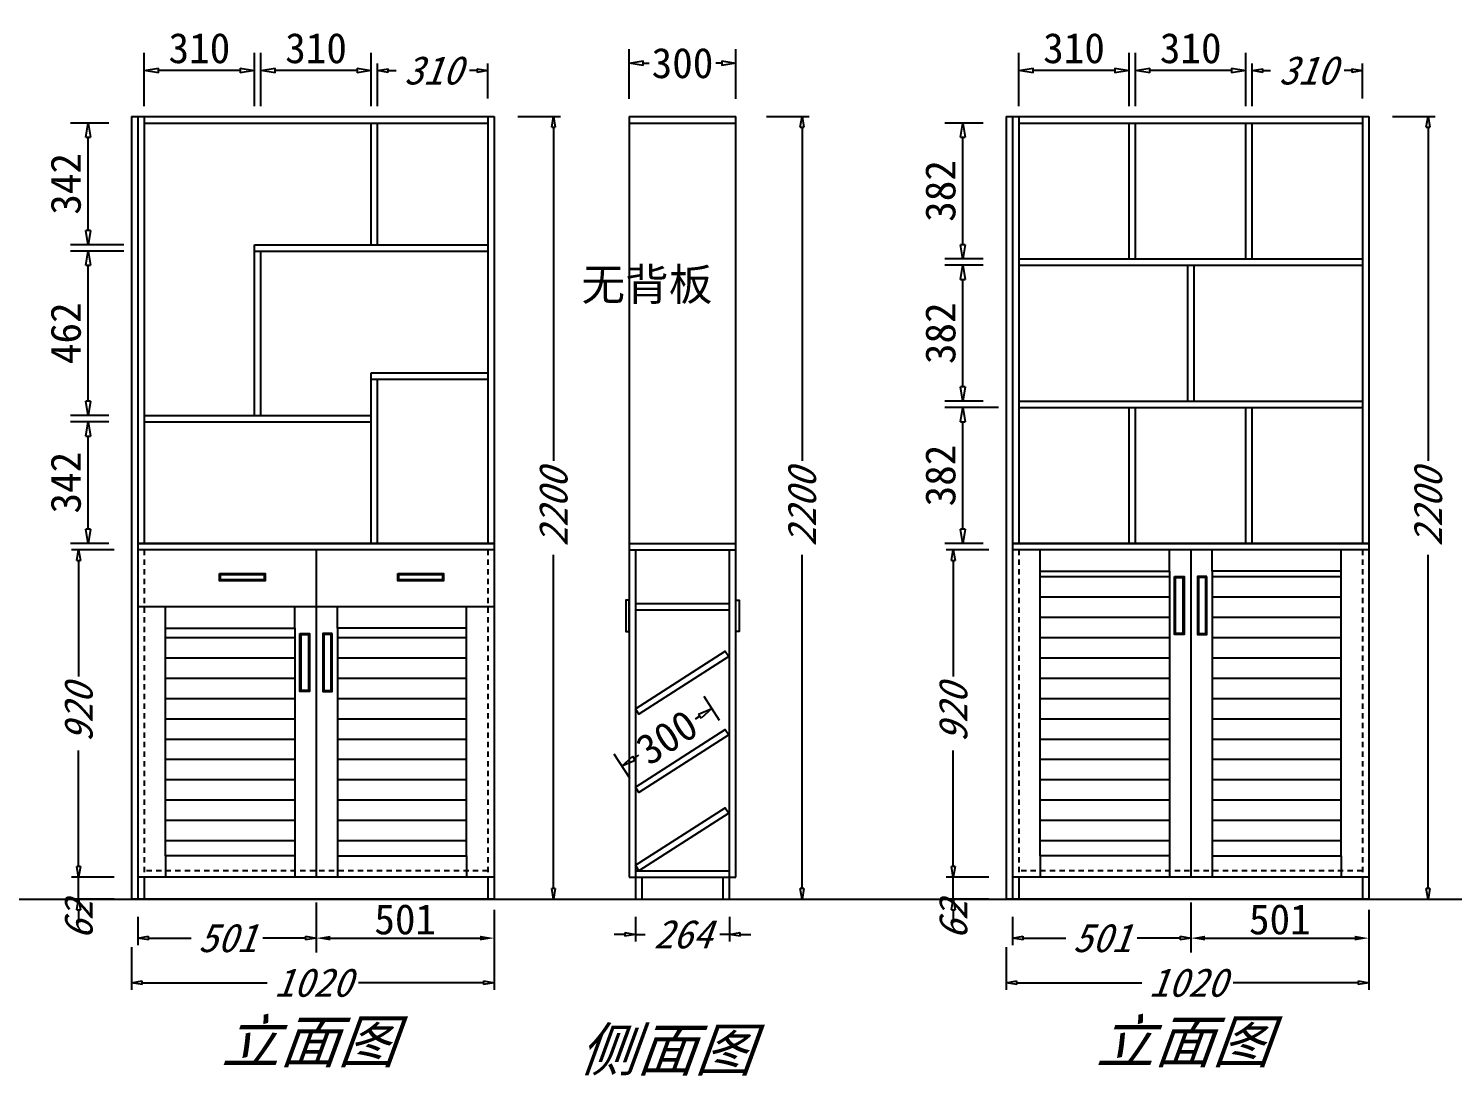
# Model space of a CAD drawing. Header units: millimetres. Extents: x 366509 to 398313, y -1245498 to -1202747.
# Drawn here: x 373440 to 377443, y -1237154 to -1234210 of the extents above; entities that cross this region are included whole.
import ezdxf

# ---------------------------------------------------------------- set-up
doc = ezdxf.new("R2010")
doc.units = ezdxf.units.MM
doc.header["$LTSCALE"] = 20
doc.linetypes.add('JIS_02_0.7', pattern=[1.35, 0.75, -0.6])
doc.layers.get('Defpoints').update_dxf_attribs({"color": 250})
doc.styles.get("Standard").update_dxf_attribs({"font": 'SimSun.ttf', "height": 85})
doc.styles.add('汉字', font='SimSun.ttf', dxfattribs={"oblique": 20, "height": 80})
doc.dimstyles.new('200', dxfattribs={"dimtxt": 90, "dimasz": 40, "dimexe": 50, "dimexo": 100, "dimgap": 20, "dimtad": 1, "dimdec": 0, "dimtxsty": 'Standard', "dimblk": 'CLOSEDBLANK', "dimcen": 100, "dimdle": 50, "dimclrd": 256, "dimclre": 256, "dimclrt": 256, "dimadec": 0, "dimazin": 0, "dimtfac": 1, "dimtdec": 0, "dimtmove": 2, "dimatfit": 3, "dimldrblk": 'CLOSEDBLANK', "dimfxl": 100, "dimfxlon": 1, "dimlwd": 25, "dimlwe": 25, "dimarcsym": 0})
doc.dimstyles.new('ISO-25', dxfattribs={"dimtxt": 2.5, "dimasz": 2.5, "dimexe": 1.25, "dimexo": 0.625, "dimtad": 1, "dimtxsty": 'Standard', "dimcen": 2.5, "dimadec": 0, "dimazin": 0, "dimtfac": 1, "dimtmove": 0, "dimatfit": 3, "dimfxl": 1, "dimarcsym": 0})
doc.dimstyles.get("Standard").update_dxf_attribs({"dimtxt": 0.18, "dimasz": 0.18, "dimexe": 0.18, "dimexo": 0.0625, "dimgap": 0.09, "dimtad": 0, "dimtih": 1, "dimtoh": 1, "dimdec": 4, "dimzin": 0, "dimdsep": 46, "dimtxsty": 'Standard', "dimcen": 0.09, "dimadec": 0, "dimazin": 0, "dimtfac": 1, "dimtdec": 4, "dimtofl": 0, "dimtmove": 0, "dimatfit": 3, "dimfxl": 1, "dimtolj": 1, "dimtzin": 0, "dimarcsym": 0})
doc.dimstyles.new('周文晶', dxfattribs={"dimtxt": 70, "dimasz": 40, "dimexe": 40, "dimexo": 30, "dimgap": 10, "dimtad": 0, "dimdec": 0, "dimtxsty": 'Standard', "dimblk": 'CLOSEDBLANK', "dimcen": 200, "dimclrd": 256, "dimclre": 256, "dimadec": 0, "dimazin": 0, "dimtfac": 1, "dimtdec": 0, "dimtmove": 0, "dimatfit": 3, "dimldrblk": 'CLOSEDBLANK', "dimfxl": 100, "dimfxlon": 1, "dimarcsym": 0})

# ---------------------------------------------------------------- blocks, each defined once
blk = doc.blocks.new('_ClosedBlank')
at = {"color": 0, "linetype": 'ByBlock', "lineweight": -2}
for p, q in [((-1, 0.17), (0, 0)), ((-1, 0.17), (-1, -0.17)), ((0, 0), (-1, -0.17))]:
    blk.add_line(p, q, dxfattribs=at)
blk = doc.blocks.new('*D1509')
at = {"lineweight": 25, "transparency": 16777216}
for p, q in [((375146.1, -1236708), (375146.1, -1236777.1)), ((375410.5, -1236708), (375410.5, -1236777.1)), ((375116.1, -1236757.1), (375086.1, -1236757.1)), ((375146.1, -1236757.1), (375173.7, -1236757.1)), ((375410.5, -1236757.1), (375382.9, -1236757.1)), ((375440.5, -1236757.1), (375470.5, -1236757.1))]:
    blk.add_line(p, q, dxfattribs=at)
at = {"layer": 'Defpoints', "color": 0, "transparency": 16777216}
for p in [(375146.1, -1236658), (375410.5, -1236658), (375410.5, -1236757.1)]:
    blk.add_point(p, dxfattribs=at)
at = {"lineweight": 25, "transparency": 16777216, "xscale": 30, "yscale": 30, "zscale": 30}
blk.add_blockref('_ClosedBlank', (375146.1, -1236757.1), dxfattribs=at)
at = {"lineweight": 25, "transparency": 16777216, "xscale": 30, "yscale": 30, "zscale": 30, "rotation": 180}
blk.add_blockref('_ClosedBlank', (375410.5, -1236757.1), dxfattribs=at)
at = {"lineweight": -3, "transparency": 16777216, "insert": (375278.3, -1236757.1), "char_height": 80, "attachment_point": 5, "style": '汉字'}
blk.add_mtext('264', dxfattribs=at)
blk = doc.blocks.new('*D1510')
at = {"lineweight": 25, "transparency": 16777216}
for p, q in [((375514.4, -1234458), (375634.4, -1234458)), ((375614.4, -1234488), (375614.4, -1235425.9)), ((375614.4, -1236628), (375614.4, -1235690.2)), ((375514.4, -1236658), (375634.4, -1236658))]:
    blk.add_line(p, q, dxfattribs=at)
at = {"layer": 'Defpoints', "color": 0, "transparency": 16777216}
for p in [(375428.5, -1234458), (375428.5, -1236658), (375614.4, -1236658)]:
    blk.add_point(p, dxfattribs=at)
at = {"lineweight": 25, "transparency": 16777216, "xscale": 30, "yscale": 30, "zscale": 30}
for p, rotation in [((375614.4, -1234458), 90), ((375614.4, -1236658), 270)]:
    blk.add_blockref('_ClosedBlank', p, dxfattribs=dict(at, rotation=rotation))
at = {"lineweight": -3, "transparency": 16777216, "insert": (375614.4, -1235558), "char_height": 80, "attachment_point": 5, "rotation": 90, "style": '汉字'}
blk.add_mtext('2200', dxfattribs=at)
blk = doc.blocks.new('*D1480')
at = {"lineweight": -2, "transparency": 16777216}
for p, q in [((375382.5, -1236155.8), (375339.2, -1236088.2)), ((375327.1, -1236143.5), (375313.7, -1236152.1)), ((375129.9, -1236317.6), (375086.6, -1236250.1)), ((375141.9, -1236262.2), (375155.3, -1236253.6))]:
    blk.add_line(p, q, dxfattribs=at)
at = {"layer": 'Defpoints', "color": 0, "transparency": 16777216}
for p in [(375360.8, -1236121.9), (375398.7, -1236181), (375146.1, -1236342.9)]:
    blk.add_point(p, dxfattribs=at)
at = {"lineweight": -2, "transparency": 16777216, "xscale": 40, "yscale": 40, "zscale": 40}
for p, rotation in [((375360.8, -1236121.9), 32.65196531533646), ((375108.2, -1236283.7), 212.6519653153365)]:
    blk.add_blockref('_ClosedBlank', p, dxfattribs=dict(at, rotation=rotation))
at = {"color": 0, "transparency": 16777216, "insert": (375234.5, -1236202.8), "char_height": 85, "attachment_point": 5, "rotation": 32.652}
blk.add_mtext('300', dxfattribs=at)
blk = doc.blocks.new('*D1481')
at = {"lineweight": -2, "transparency": 16777216}
for p, q in [((375128.1, -1234407.9), (375128.1, -1234267.9)), ((375428.5, -1234407.9), (375428.5, -1234267.9)), ((375168.1, -1234307.9), (375184.2, -1234307.9)), ((375388.5, -1234307.9), (375372.3, -1234307.9))]:
    blk.add_line(p, q, dxfattribs=at)
at = {"layer": 'Defpoints', "color": 0, "transparency": 16777216}
for p in [(375428.5, -1234307.9), (375128.1, -1234458.3), (375428.5, -1234458.3)]:
    blk.add_point(p, dxfattribs=at)
at = {"lineweight": -2, "transparency": 16777216, "xscale": 40, "yscale": 40, "zscale": 40, "rotation": 180}
blk.add_blockref('_ClosedBlank', (375128.1, -1234307.9), dxfattribs=at)
at = {"lineweight": -2, "transparency": 16777216, "xscale": 40, "yscale": 40, "zscale": 40}
blk.add_blockref('_ClosedBlank', (375428.5, -1234307.9), dxfattribs=at)
at = {"color": 0, "transparency": 16777216, "insert": (375278.3, -1234307.9), "char_height": 85, "attachment_point": 5}
blk.add_mtext('300', dxfattribs=at)
blk = doc.blocks.new('*D1433')
at = {"lineweight": 25, "transparency": 16777216}
for p, q in [((373580.9, -1236566), (373580.9, -1236536)), ((373680.9, -1236596), (373560.9, -1236596)), ((373580.9, -1236658), (373580.9, -1236596)), ((373680.9, -1236658), (373560.9, -1236658)), ((373580.9, -1236688), (373580.9, -1236718))]:
    blk.add_line(p, q, dxfattribs=at)
at = {"layer": 'Defpoints', "color": 0, "transparency": 16777216}
for p in [(373580.9, -1236596), (373765.3, -1236596), (373747.3, -1236658)]:
    blk.add_point(p, dxfattribs=at)
at = {"lineweight": 25, "transparency": 16777216, "xscale": 30, "yscale": 30, "zscale": 30}
for p, rotation in [((373580.9, -1236596), 270), ((373580.9, -1236658), 90)]:
    blk.add_blockref('_ClosedBlank', p, dxfattribs=dict(at, rotation=rotation))
at = {"lineweight": -3, "transparency": 16777216, "insert": (373580.9, -1236718), "char_height": 80, "attachment_point": 5, "rotation": 90, "style": '汉字'}
blk.add_mtext('62', dxfattribs=at)
blk = doc.blocks.new('*D1434')
at = {"lineweight": 25, "transparency": 16777216}
for p, q in [((373680.9, -1235676), (373560.9, -1235676)), ((373580.9, -1235706), (373580.9, -1236031.9)), ((373580.9, -1236566), (373580.9, -1236240.2)), ((373680.9, -1236596), (373560.9, -1236596))]:
    blk.add_line(p, q, dxfattribs=at)
at = {"layer": 'Defpoints', "color": 0, "transparency": 16777216}
for p in [(373580.9, -1235676), (373765.3, -1235676), (373765.3, -1236596)]:
    blk.add_point(p, dxfattribs=at)
at = {"lineweight": 25, "transparency": 16777216, "xscale": 30, "yscale": 30, "zscale": 30}
for p, rotation in [((373580.9, -1235676), 90), ((373580.9, -1236596), 270)]:
    blk.add_blockref('_ClosedBlank', p, dxfattribs=dict(at, rotation=rotation))
at = {"lineweight": -3, "transparency": 16777216, "insert": (373580.9, -1236136), "char_height": 80, "attachment_point": 5, "rotation": 90, "style": '汉字'}
blk.add_mtext('920', dxfattribs=at)
blk = doc.blocks.new('*D1435')
at = {"lineweight": 25, "transparency": 16777216}
for p, q in [((374421.3, -1234428.4), (374421.3, -1234308.4)), ((374731.3, -1234407.1), (374731.3, -1234308.4)), ((374451.3, -1234328.4), (374473, -1234328.4)), ((374701.3, -1234328.4), (374679.6, -1234328.4))]:
    blk.add_line(p, q, dxfattribs=at)
at = {"layer": 'Defpoints', "color": 0, "transparency": 16777216}
for p in [(374731.3, -1234328.4), (374731.3, -1234457.1), (374421.3, -1234858)]:
    blk.add_point(p, dxfattribs=at)
at = {"lineweight": 25, "transparency": 16777216, "xscale": 30, "yscale": 30, "zscale": 30, "rotation": 180}
blk.add_blockref('_ClosedBlank', (374421.3, -1234328.4), dxfattribs=at)
at = {"lineweight": 25, "transparency": 16777216, "xscale": 30, "yscale": 30, "zscale": 30}
blk.add_blockref('_ClosedBlank', (374731.3, -1234328.4), dxfattribs=at)
at = {"lineweight": -3, "transparency": 16777216, "insert": (374576.3, -1234328.4), "char_height": 80, "attachment_point": 5, "style": '汉字'}
blk.add_mtext('310', dxfattribs=at)
blk = doc.blocks.new('*D1436')
at = {"lineweight": 25, "transparency": 16777216}
for p, q in [((373729.3, -1236793.1), (373729.3, -1236913.1)), ((374749.3, -1236793.1), (374749.3, -1236913.1)), ((373759.3, -1236893.1), (374110.7, -1236893.1)), ((374719.3, -1236893.1), (374367.9, -1236893.1))]:
    blk.add_line(p, q, dxfattribs=at)
at = {"layer": 'Defpoints', "color": 0, "transparency": 16777216}
for p in [(373729.3, -1236658), (374749.3, -1236658), (374749.3, -1236893.1)]:
    blk.add_point(p, dxfattribs=at)
at = {"lineweight": 25, "transparency": 16777216, "xscale": 30, "yscale": 30, "zscale": 30, "rotation": 180}
blk.add_blockref('_ClosedBlank', (373729.3, -1236893.1), dxfattribs=at)
at = {"lineweight": 25, "transparency": 16777216, "xscale": 30, "yscale": 30, "zscale": 30}
blk.add_blockref('_ClosedBlank', (374749.3, -1236893.1), dxfattribs=at)
at = {"lineweight": -3, "transparency": 16777216, "insert": (374239.3, -1236893.1), "char_height": 80, "attachment_point": 5, "style": '汉字'}
blk.add_mtext('1020', dxfattribs=at)
blk = doc.blocks.new('*D1437')
at = {"lineweight": 25, "transparency": 16777216}
for p, q in [((374815.7, -1234458), (374935.7, -1234458)), ((374915.7, -1234488), (374915.7, -1235425.9)), ((374915.7, -1236628), (374915.7, -1235690.2)), ((374815.7, -1236658), (374935.7, -1236658))]:
    blk.add_line(p, q, dxfattribs=at)
at = {"layer": 'Defpoints', "color": 0, "transparency": 16777216}
for p in [(374749.3, -1234458), (374731.3, -1236658), (374915.7, -1236658)]:
    blk.add_point(p, dxfattribs=at)
at = {"lineweight": 25, "transparency": 16777216, "xscale": 30, "yscale": 30, "zscale": 30}
for p, rotation in [((374915.7, -1234458), 90), ((374915.7, -1236658), 270)]:
    blk.add_blockref('_ClosedBlank', p, dxfattribs=dict(at, rotation=rotation))
at = {"lineweight": -3, "transparency": 16777216, "insert": (374915.7, -1235558), "char_height": 80, "attachment_point": 5, "rotation": 90, "style": '汉字'}
blk.add_mtext('2200', dxfattribs=at)
blk = doc.blocks.new('*D1438')
at = {"lineweight": 25, "transparency": 16777216}
for p, q in [((374248.3, -1236667.6), (374248.3, -1236787.6)), ((373747.3, -1236708), (373747.3, -1236787.6)), ((373777.3, -1236767.6), (373897.4, -1236767.6)), ((374218.3, -1236767.6), (374098.2, -1236767.6))]:
    blk.add_line(p, q, dxfattribs=at)
at = {"layer": 'Defpoints', "color": 0, "transparency": 16777216}
for p in [(374248.3, -1236596), (373747.3, -1236658), (373747.3, -1236767.6)]:
    blk.add_point(p, dxfattribs=at)
at = {"lineweight": 25, "transparency": 16777216, "xscale": 30, "yscale": 30, "zscale": 30, "rotation": 180}
blk.add_blockref('_ClosedBlank', (373747.3, -1236767.6), dxfattribs=at)
at = {"lineweight": 25, "transparency": 16777216, "xscale": 30, "yscale": 30, "zscale": 30}
blk.add_blockref('_ClosedBlank', (374248.3, -1236767.6), dxfattribs=at)
at = {"lineweight": -3, "transparency": 16777216, "insert": (373997.8, -1236767.6), "char_height": 80, "attachment_point": 5, "style": '汉字'}
blk.add_mtext('501', dxfattribs=at)
blk = doc.blocks.new('*D1439')
at = {"lineweight": 25, "transparency": 16777216}
for p, q in [((374093.3, -1234428.4), (374093.3, -1234278.4)), ((374403.3, -1234428.4), (374403.3, -1234278.4)), ((374363.3, -1234328.4), (374133.3, -1234328.4))]:
    blk.add_line(p, q, dxfattribs=at)
at = {"layer": 'Defpoints', "color": 0, "transparency": 16777216}
for p in [(374093.3, -1234328.4), (374093.3, -1234876), (374403.3, -1234858)]:
    blk.add_point(p, dxfattribs=at)
at = {"lineweight": 25, "transparency": 16777216, "xscale": 40, "yscale": 40, "zscale": 40, "rotation": 180}
blk.add_blockref('_ClosedBlank', (374093.3, -1234328.4), dxfattribs=at)
at = {"lineweight": 25, "transparency": 16777216, "xscale": 40, "yscale": 40, "zscale": 40}
blk.add_blockref('_ClosedBlank', (374403.3, -1234328.4), dxfattribs=at)
at = {"lineweight": -3, "transparency": 16777216, "insert": (374248.3, -1234265.9), "char_height": 85, "attachment_point": 5}
blk.add_mtext('310', dxfattribs=at)
blk = doc.blocks.new('*D1440')
at = {"lineweight": 25, "transparency": 16777216}
for p, q in [((373765.3, -1234428.4), (373765.3, -1234278.4)), ((374075.3, -1234428.4), (374075.3, -1234278.4)), ((374035.3, -1234328.4), (373805.3, -1234328.4))]:
    blk.add_line(p, q, dxfattribs=at)
at = {"layer": 'Defpoints', "color": 0, "transparency": 16777216}
for p in [(373765.3, -1234328.4), (374075.3, -1234858), (373765.3, -1235538)]:
    blk.add_point(p, dxfattribs=at)
at = {"lineweight": 25, "transparency": 16777216, "xscale": 40, "yscale": 40, "zscale": 40, "rotation": 180}
blk.add_blockref('_ClosedBlank', (373765.3, -1234328.4), dxfattribs=at)
at = {"lineweight": 25, "transparency": 16777216, "xscale": 40, "yscale": 40, "zscale": 40}
blk.add_blockref('_ClosedBlank', (374075.3, -1234328.4), dxfattribs=at)
at = {"lineweight": -3, "transparency": 16777216, "insert": (373920.3, -1234265.9), "char_height": 85, "attachment_point": 5}
blk.add_mtext('310', dxfattribs=at)
blk = doc.blocks.new('*D1441')
at = {"lineweight": 25, "transparency": 16777216}
for p, q in [((373665.3, -1235316), (373557.5, -1235316)), ((373607.5, -1235618), (373607.5, -1235356)), ((373665.3, -1235658), (373557.5, -1235658))]:
    blk.add_line(p, q, dxfattribs=at)
at = {"layer": 'Defpoints', "color": 0, "transparency": 16777216}
for p in [(373607.5, -1235316), (373765.3, -1235316), (373765.3, -1235658)]:
    blk.add_point(p, dxfattribs=at)
at = {"lineweight": 25, "transparency": 16777216, "xscale": 40, "yscale": 40, "zscale": 40}
for p, rotation in [((373607.5, -1235316), 90), ((373607.5, -1235658), 270)]:
    blk.add_blockref('_ClosedBlank', p, dxfattribs=dict(at, rotation=rotation))
at = {"lineweight": -3, "transparency": 16777216, "insert": (373545, -1235487), "char_height": 85, "attachment_point": 5, "rotation": 90}
blk.add_mtext('342', dxfattribs=at)
blk = doc.blocks.new('*D1496')
at = {"lineweight": 25, "transparency": 16777216}
for p, q in [((373707.5, -1234836), (373557.5, -1234836)), ((373607.5, -1235258), (373607.5, -1234876)), ((373665.3, -1235298), (373557.5, -1235298))]:
    blk.add_line(p, q, dxfattribs=at)
at = {"layer": 'Defpoints', "color": 0, "transparency": 16777216}
for p in [(373607.5, -1234836), (374075.3, -1234836), (373765.3, -1235298)]:
    blk.add_point(p, dxfattribs=at)
at = {"lineweight": 25, "transparency": 16777216, "xscale": 40, "yscale": 40, "zscale": 40}
for p, rotation in [((373607.5, -1234836), 90), ((373607.5, -1235298), 270)]:
    blk.add_blockref('_ClosedBlank', p, dxfattribs=dict(at, rotation=rotation))
at = {"lineweight": -3, "transparency": 16777216, "insert": (373545, -1235067), "char_height": 85, "attachment_point": 5, "rotation": 90}
blk.add_mtext('462', dxfattribs=at)
blk = doc.blocks.new('*D1497')
at = {"lineweight": 25, "transparency": 16777216}
for p, q in [((373665.3, -1234476), (373557.5, -1234476)), ((373607.5, -1234778), (373607.5, -1234516)), ((373707.5, -1234818), (373557.5, -1234818))]:
    blk.add_line(p, q, dxfattribs=at)
at = {"layer": 'Defpoints', "color": 0, "transparency": 16777216}
for p in [(373607.5, -1234476), (373765.3, -1234476), (374075.3, -1234818)]:
    blk.add_point(p, dxfattribs=at)
at = {"lineweight": 25, "transparency": 16777216, "xscale": 40, "yscale": 40, "zscale": 40}
for p, rotation in [((373607.5, -1234476), 90), ((373607.5, -1234818), 270)]:
    blk.add_blockref('_ClosedBlank', p, dxfattribs=dict(at, rotation=rotation))
at = {"lineweight": -3, "transparency": 16777216, "insert": (373545, -1234647), "char_height": 85, "attachment_point": 5, "rotation": 90}
blk.add_mtext('342', dxfattribs=at)
blk = doc.blocks.new('*D1442')
at = {"color": 0, "lineweight": -2, "transparency": 16777216}
for p, q in [((374248.3, -1236667.6), (374248.3, -1236807.6)), ((374749.3, -1236688), (374749.3, -1236807.6)), ((374288.3, -1236767.6), (374709.3, -1236767.6))]:
    blk.add_line(p, q, dxfattribs=at)
at = {"color": 0, "transparency": 16777216}
for points in [[(374288.3, -1236760.9), (374288.3, -1236774.2), (374248.3, -1236767.6)], [(374709.3, -1236760.9), (374709.3, -1236774.2), (374749.3, -1236767.6)]]:
    blk.add_solid(points, dxfattribs=at)
at = {"layer": 'Defpoints', "color": 0, "transparency": 16777216}
for p in [(374248.3, -1236596), (374749.3, -1236658), (374749.3, -1236767.6)]:
    blk.add_point(p, dxfattribs=at)
at = {"color": 0, "lineweight": -3, "transparency": 16777216, "insert": (374498.8, -1236715.1), "char_height": 85, "attachment_point": 5}
blk.add_mtext('501', dxfattribs=at)
blk = doc.blocks.new('*D1443')
at = {"lineweight": 25, "transparency": 16777216}
for p, q in [((376039.5, -1236566), (376039.5, -1236536)), ((376139.5, -1236596), (376019.5, -1236596)), ((376039.5, -1236658), (376039.5, -1236596)), ((376139.5, -1236658), (376019.5, -1236658)), ((376039.5, -1236688), (376039.5, -1236718))]:
    blk.add_line(p, q, dxfattribs=at)
at = {"layer": 'Defpoints', "color": 0, "transparency": 16777216}
for p in [(376039.5, -1236596), (376223.9, -1236596), (376205.9, -1236658)]:
    blk.add_point(p, dxfattribs=at)
at = {"lineweight": 25, "transparency": 16777216, "xscale": 30, "yscale": 30, "zscale": 30}
for p, rotation in [((376039.5, -1236596), 270), ((376039.5, -1236658), 90)]:
    blk.add_blockref('_ClosedBlank', p, dxfattribs=dict(at, rotation=rotation))
at = {"lineweight": -3, "transparency": 16777216, "insert": (376039.5, -1236718), "char_height": 80, "attachment_point": 5, "rotation": 90, "style": '汉字'}
blk.add_mtext('62', dxfattribs=at)
blk = doc.blocks.new('*D1444')
at = {"lineweight": 25, "transparency": 16777216}
for p, q in [((376139.5, -1235676), (376019.5, -1235676)), ((376039.5, -1235706), (376039.5, -1236031.9)), ((376039.5, -1236566), (376039.5, -1236240.2)), ((376139.5, -1236596), (376019.5, -1236596))]:
    blk.add_line(p, q, dxfattribs=at)
at = {"layer": 'Defpoints', "color": 0, "transparency": 16777216}
for p in [(376039.5, -1235676), (376223.9, -1235676), (376223.9, -1236596)]:
    blk.add_point(p, dxfattribs=at)
at = {"lineweight": 25, "transparency": 16777216, "xscale": 30, "yscale": 30, "zscale": 30}
for p, rotation in [((376039.5, -1235676), 90), ((376039.5, -1236596), 270)]:
    blk.add_blockref('_ClosedBlank', p, dxfattribs=dict(at, rotation=rotation))
at = {"lineweight": -3, "transparency": 16777216, "insert": (376039.5, -1236136), "char_height": 80, "attachment_point": 5, "rotation": 90, "style": '汉字'}
blk.add_mtext('920', dxfattribs=at)
blk = doc.blocks.new('*D1445')
at = {"lineweight": 25, "transparency": 16777216}
for p, q in [((376879.9, -1234428.4), (376879.9, -1234308.4)), ((377189.9, -1234407.1), (377189.9, -1234308.4)), ((376909.9, -1234328.4), (376931.6, -1234328.4)), ((377159.9, -1234328.4), (377138.1, -1234328.4))]:
    blk.add_line(p, q, dxfattribs=at)
at = {"layer": 'Defpoints', "color": 0, "transparency": 16777216}
for p in [(377189.9, -1234328.4), (377189.9, -1234457.1), (376879.9, -1234858)]:
    blk.add_point(p, dxfattribs=at)
at = {"lineweight": 25, "transparency": 16777216, "xscale": 30, "yscale": 30, "zscale": 30, "rotation": 180}
blk.add_blockref('_ClosedBlank', (376879.9, -1234328.4), dxfattribs=at)
at = {"lineweight": 25, "transparency": 16777216, "xscale": 30, "yscale": 30, "zscale": 30}
blk.add_blockref('_ClosedBlank', (377189.9, -1234328.4), dxfattribs=at)
at = {"lineweight": -3, "transparency": 16777216, "insert": (377034.9, -1234328.4), "char_height": 80, "attachment_point": 5, "style": '汉字'}
blk.add_mtext('310', dxfattribs=at)
blk = doc.blocks.new('*D1446')
at = {"lineweight": 25, "transparency": 16777216}
for p, q in [((376187.9, -1236793.1), (376187.9, -1236913.1)), ((377207.9, -1236793.1), (377207.9, -1236913.1)), ((376217.9, -1236893.1), (376569.3, -1236893.1)), ((377177.9, -1236893.1), (376826.5, -1236893.1))]:
    blk.add_line(p, q, dxfattribs=at)
at = {"layer": 'Defpoints', "color": 0, "transparency": 16777216}
for p in [(376187.9, -1236658), (377207.9, -1236658), (377207.9, -1236893.1)]:
    blk.add_point(p, dxfattribs=at)
at = {"lineweight": 25, "transparency": 16777216, "xscale": 30, "yscale": 30, "zscale": 30, "rotation": 180}
blk.add_blockref('_ClosedBlank', (376187.9, -1236893.1), dxfattribs=at)
at = {"lineweight": 25, "transparency": 16777216, "xscale": 30, "yscale": 30, "zscale": 30}
blk.add_blockref('_ClosedBlank', (377207.9, -1236893.1), dxfattribs=at)
at = {"lineweight": -3, "transparency": 16777216, "insert": (376697.9, -1236893.1), "char_height": 80, "attachment_point": 5, "style": '汉字'}
blk.add_mtext('1020', dxfattribs=at)
blk = doc.blocks.new('*D1447')
at = {"lineweight": 25, "transparency": 16777216}
for p, q in [((377274.2, -1234458), (377394.2, -1234458)), ((377374.2, -1234488), (377374.2, -1235425.9)), ((377374.2, -1236628), (377374.2, -1235690.2)), ((377274.2, -1236658), (377394.2, -1236658))]:
    blk.add_line(p, q, dxfattribs=at)
at = {"layer": 'Defpoints', "color": 0, "transparency": 16777216}
for p in [(377207.9, -1234458), (377189.9, -1236658), (377374.2, -1236658)]:
    blk.add_point(p, dxfattribs=at)
at = {"lineweight": 25, "transparency": 16777216, "xscale": 30, "yscale": 30, "zscale": 30}
for p, rotation in [((377374.2, -1234458), 90), ((377374.2, -1236658), 270)]:
    blk.add_blockref('_ClosedBlank', p, dxfattribs=dict(at, rotation=rotation))
at = {"lineweight": -3, "transparency": 16777216, "insert": (377374.2, -1235558), "char_height": 80, "attachment_point": 5, "rotation": 90, "style": '汉字'}
blk.add_mtext('2200', dxfattribs=at)
blk = doc.blocks.new('*D1448')
at = {"lineweight": 25, "transparency": 16777216}
for p, q in [((376706.9, -1236667.6), (376706.9, -1236787.6)), ((376205.9, -1236708), (376205.9, -1236787.6)), ((376235.9, -1236767.6), (376356, -1236767.6)), ((376676.9, -1236767.6), (376556.7, -1236767.6))]:
    blk.add_line(p, q, dxfattribs=at)
at = {"layer": 'Defpoints', "color": 0, "transparency": 16777216}
for p in [(376706.9, -1236596), (376205.9, -1236658), (376205.9, -1236767.6)]:
    blk.add_point(p, dxfattribs=at)
at = {"lineweight": 25, "transparency": 16777216, "xscale": 30, "yscale": 30, "zscale": 30, "rotation": 180}
blk.add_blockref('_ClosedBlank', (376205.9, -1236767.6), dxfattribs=at)
at = {"lineweight": 25, "transparency": 16777216, "xscale": 30, "yscale": 30, "zscale": 30}
blk.add_blockref('_ClosedBlank', (376706.9, -1236767.6), dxfattribs=at)
at = {"lineweight": -3, "transparency": 16777216, "insert": (376456.4, -1236767.6), "char_height": 80, "attachment_point": 5, "style": '汉字'}
blk.add_mtext('501', dxfattribs=at)
blk = doc.blocks.new('*D1449')
at = {"lineweight": 25, "transparency": 16777216}
for p, q in [((376551.9, -1234428.4), (376551.9, -1234278.4)), ((376861.9, -1234428.4), (376861.9, -1234278.4)), ((376821.9, -1234328.4), (376591.9, -1234328.4))]:
    blk.add_line(p, q, dxfattribs=at)
at = {"layer": 'Defpoints', "color": 0, "transparency": 16777216}
for p in [(376551.9, -1234328.4), (376551.9, -1234876), (376861.9, -1234858)]:
    blk.add_point(p, dxfattribs=at)
at = {"lineweight": 25, "transparency": 16777216, "xscale": 40, "yscale": 40, "zscale": 40, "rotation": 180}
blk.add_blockref('_ClosedBlank', (376551.9, -1234328.4), dxfattribs=at)
at = {"lineweight": 25, "transparency": 16777216, "xscale": 40, "yscale": 40, "zscale": 40}
blk.add_blockref('_ClosedBlank', (376861.9, -1234328.4), dxfattribs=at)
at = {"lineweight": -3, "transparency": 16777216, "insert": (376706.9, -1234265.9), "char_height": 85, "attachment_point": 5}
blk.add_mtext('310', dxfattribs=at)
blk = doc.blocks.new('*D1450')
at = {"lineweight": 25, "transparency": 16777216}
for p, q in [((376223.9, -1234428.4), (376223.9, -1234278.4)), ((376533.9, -1234428.4), (376533.9, -1234278.4)), ((376493.9, -1234328.4), (376263.9, -1234328.4))]:
    blk.add_line(p, q, dxfattribs=at)
at = {"layer": 'Defpoints', "color": 0, "transparency": 16777216}
for p in [(376223.9, -1234328.4), (376533.9, -1234858), (376223.9, -1235538)]:
    blk.add_point(p, dxfattribs=at)
at = {"lineweight": 25, "transparency": 16777216, "xscale": 40, "yscale": 40, "zscale": 40, "rotation": 180}
blk.add_blockref('_ClosedBlank', (376223.9, -1234328.4), dxfattribs=at)
at = {"lineweight": 25, "transparency": 16777216, "xscale": 40, "yscale": 40, "zscale": 40}
blk.add_blockref('_ClosedBlank', (376533.9, -1234328.4), dxfattribs=at)
at = {"lineweight": -3, "transparency": 16777216, "insert": (376378.9, -1234265.9), "char_height": 85, "attachment_point": 5}
blk.add_mtext('310', dxfattribs=at)
blk = doc.blocks.new('*D1451')
at = {"lineweight": 25, "transparency": 16777216}
for p, q in [((376166.1, -1235276), (376016.1, -1235276)), ((376066.1, -1235618), (376066.1, -1235316)), ((376123.9, -1235658), (376016.1, -1235658))]:
    blk.add_line(p, q, dxfattribs=at)
at = {"layer": 'Defpoints', "color": 0, "transparency": 16777216}
for p in [(376066.1, -1235276), (376533.9, -1235276), (376223.9, -1235658)]:
    blk.add_point(p, dxfattribs=at)
at = {"lineweight": 25, "transparency": 16777216, "xscale": 40, "yscale": 40, "zscale": 40}
for p, rotation in [((376066.1, -1235276), 90), ((376066.1, -1235658), 270)]:
    blk.add_blockref('_ClosedBlank', p, dxfattribs=dict(at, rotation=rotation))
at = {"lineweight": -3, "transparency": 16777216, "insert": (376003.6, -1235467), "char_height": 85, "attachment_point": 5, "rotation": 90}
blk.add_mtext('382', dxfattribs=at)
blk = doc.blocks.new('*D1500')
at = {"lineweight": 25, "transparency": 16777216}
for p, q in [((376123.9, -1234876), (376016.1, -1234876)), ((376066.1, -1235218), (376066.1, -1234916)), ((376123.9, -1235258), (376016.1, -1235258))]:
    blk.add_line(p, q, dxfattribs=at)
at = {"layer": 'Defpoints', "color": 0, "transparency": 16777216}
for p in [(376066.1, -1234876), (376223.9, -1234876), (376223.9, -1235258)]:
    blk.add_point(p, dxfattribs=at)
at = {"lineweight": 25, "transparency": 16777216, "xscale": 40, "yscale": 40, "zscale": 40}
for p, rotation in [((376066.1, -1234876), 90), ((376066.1, -1235258), 270)]:
    blk.add_blockref('_ClosedBlank', p, dxfattribs=dict(at, rotation=rotation))
at = {"lineweight": -3, "transparency": 16777216, "insert": (376003.6, -1235067), "char_height": 85, "attachment_point": 5, "rotation": 90}
blk.add_mtext('382', dxfattribs=at)
blk = doc.blocks.new('*D1501')
at = {"lineweight": 25, "transparency": 16777216}
for p, q in [((376123.9, -1234476), (376016.1, -1234476)), ((376066.1, -1234818), (376066.1, -1234516)), ((376123.9, -1234858), (376016.1, -1234858))]:
    blk.add_line(p, q, dxfattribs=at)
at = {"layer": 'Defpoints', "color": 0, "transparency": 16777216}
for p in [(376066.1, -1234476), (376223.9, -1234476), (376223.9, -1234858)]:
    blk.add_point(p, dxfattribs=at)
at = {"lineweight": 25, "transparency": 16777216, "xscale": 40, "yscale": 40, "zscale": 40}
for p, rotation in [((376066.1, -1234476), 90), ((376066.1, -1234858), 270)]:
    blk.add_blockref('_ClosedBlank', p, dxfattribs=dict(at, rotation=rotation))
at = {"lineweight": -3, "transparency": 16777216, "insert": (376003.6, -1234667), "char_height": 85, "attachment_point": 5, "rotation": 90}
blk.add_mtext('382', dxfattribs=at)
blk = doc.blocks.new('*D1452')
at = {"color": 0, "lineweight": -2, "transparency": 16777216}
for p, q in [((376706.9, -1236667.6), (376706.9, -1236807.6)), ((377207.9, -1236688), (377207.9, -1236807.6)), ((376746.9, -1236767.6), (377167.9, -1236767.6))]:
    blk.add_line(p, q, dxfattribs=at)
at = {"color": 0, "transparency": 16777216}
for points in [[(376746.9, -1236760.9), (376746.9, -1236774.2), (376706.9, -1236767.6)], [(377167.9, -1236760.9), (377167.9, -1236774.2), (377207.9, -1236767.6)]]:
    blk.add_solid(points, dxfattribs=at)
at = {"layer": 'Defpoints', "color": 0, "transparency": 16777216}
for p in [(376706.9, -1236596), (377207.9, -1236658), (377207.9, -1236767.6)]:
    blk.add_point(p, dxfattribs=at)
at = {"color": 0, "lineweight": -3, "transparency": 16777216, "insert": (376957.4, -1236715.1), "char_height": 85, "attachment_point": 5}
blk.add_mtext('501', dxfattribs=at)

msp = doc.modelspace()

# ---------------------------------------------------------------- hatches: boundary and pattern name
at = {"lineweight": -3}
h = msp.add_hatch(dxfattribs=at)
h.set_pattern_fill('LINE', color=250, scale=18, style=0)
h.set_pattern_definition([(0, (255287.135, -1228606.83), (0, 57.15), [])])
h.paths.add_polyline_path([(377129.859, -1235736.036), (376766.859, -1235736.036), (376766.859, -1236536.036), (377129.859, -1236536.036)])
h.paths.add_polyline_path([(376283.859, -1236536.036), (376646.859, -1236536.036), (376646.859, -1235736.036), (376283.859, -1235736.036)])
h = msp.add_hatch(dxfattribs=at)
h.set_pattern_fill('LINE', color=250, scale=18, style=0)
h.set_pattern_definition([(0, (252828.58, -1228606.83), (0, 57.15), [])])
h.paths.add_polyline_path([(374671.305, -1235896.036), (374308.305, -1235896.036), (374308.305, -1236536.036), (374671.305, -1236536.036)])
h.paths.add_polyline_path([(373825.305, -1235896.036), (373825.305, -1236536.036), (374188.305, -1236536.036), (374188.305, -1235896.036)])

# ---------------------------------------------------------------- linework, layer by layer
for p, q in [((373729.305, -1234458.036), (373729.305, -1236658.036)), ((373729.305, -1234458.036), (374749.305, -1234458.036)), ((373747.305, -1234458.036), (373747.305, -1236658.036)), ((373765.305, -1234458.036), (373765.305, -1235658.036)), ((373765.305, -1234476.036), (374731.305, -1234476.036)), ((374403.305, -1234818.036), (374403.305, -1234476.036)), ((374421.305, -1234818.036), (374421.305, -1234476.036)), ((374731.305, -1234458.036), (374731.305, -1235658.036)), ((374749.305, -1234458.036), (374749.305, -1236658.036)), ((375128.097, -1234458.036), (375428.484, -1234458.036)), ((375128.097, -1234458.036), (375128.097, -1236596.036)), ((375128.097, -1234476.036), (375428.484, -1234476.036)), ((375428.484, -1236596.036), (375428.484, -1234458.036)), ((376187.859, -1234458.036), (376187.859, -1236658.036)), ((376187.859, -1234458.036), (377207.859, -1234458.036)), ((376205.859, -1234458.036), (376205.859, -1236658.036)), ((376223.859, -1234458.036), (376223.859, -1235658.036)), ((376223.859, -1234476.036), (377189.859, -1234476.036)), ((376533.859, -1234858.036), (376533.859, -1234476.036)), ((376551.859, -1234858.036), (376551.859, -1234476.036)), ((376861.859, -1234858.036), (376861.859, -1234476.036)), ((376879.859, -1234858.036), (376879.859, -1234476.036)), ((377189.859, -1234458.036), (377189.859, -1235658.036)), ((377207.859, -1234458.036), (377207.859, -1236658.036)), ((374075.305, -1235298.036), (374075.305, -1234818.036)), ((374075.305, -1234818.036), (374731.305, -1234818.036)), ((374075.305, -1234836.036), (374731.305, -1234836.036)), ((374093.305, -1235298.036), (374093.305, -1234836.036)), ((376223.859, -1234858.036), (377189.859, -1234858.036)), ((376223.859, -1234876.036), (377189.859, -1234876.036)), ((374403.305, -1235658.036), (374403.305, -1235178.036)), ((374403.305, -1235178.036), (374731.305, -1235178.036)), ((374403.305, -1235196.036), (374731.305, -1235196.036)), ((374421.305, -1235658.036), (374421.305, -1235196.036)), ((376223.859, -1235258.036), (377189.859, -1235258.036)), ((376223.859, -1235276.036), (377189.859, -1235276.036)), ((376533.859, -1235658.036), (376533.859, -1235276.036)), ((376551.859, -1235658.036), (376551.859, -1235276.036)), ((376861.859, -1235658.036), (376861.859, -1235276.036)), ((376879.859, -1235658.036), (376879.859, -1235276.036)), ((373765.305, -1235298.036), (374403.305, -1235298.036)), ((373765.305, -1235316.036), (374403.305, -1235316.036)), ((374749.305, -1235658.036), (373747.305, -1235658.036)), ((373747.305, -1235658.036), (374749.305, -1235658.036)), ((374749.305, -1235676.036), (373747.305, -1235676.036)), ((374248.305, -1235676.036), (374248.305, -1236596.036)), ((375128.097, -1235658.036), (375428.484, -1235658.036)), ((375128.097, -1235676.036), (375428.484, -1235676.036)), ((375146.097, -1235676.036), (375146.097, -1236658.036)), ((375410.484, -1236658.036), (375410.484, -1235676.036)), ((377207.859, -1235658.036), (376205.859, -1235658.036)), ((376205.859, -1235658.036), (377207.859, -1235658.036)), ((377207.859, -1235676.036), (376205.859, -1235676.036)), ((376283.859, -1235736.036), (376283.859, -1235676.036)), ((376646.859, -1235736.036), (376646.859, -1235676.036)), ((376706.859, -1235676.036), (376706.859, -1236596.036)), ((376766.859, -1235736.036), (376766.859, -1235676.036)), ((377129.859, -1235736.036), (377129.859, -1235676.036)), ((374749.305, -1235836.036), (373747.305, -1235836.036)), ((373825.305, -1235896.036), (373825.305, -1235836.036)), ((374188.305, -1235896.036), (374188.305, -1235836.036)), ((374308.305, -1235896.036), (374308.305, -1235836.036)), ((374671.305, -1235896.036), (374671.305, -1235836.036)), ((375146.097, -1235827.036), (375410.484, -1235827.036)), ((375146.097, -1235845.036), (375410.484, -1235845.036)), ((373825.305, -1236536.036), (373825.305, -1236596.036)), ((374188.305, -1236536.036), (374188.305, -1236596.036)), ((374308.305, -1236536.036), (374308.305, -1236596.036)), ((374671.305, -1236536.036), (374671.305, -1236596.036)), ((376283.859, -1236536.036), (376283.859, -1236596.036)), ((376646.859, -1236536.036), (376646.859, -1236596.036)), ((376766.859, -1236536.036), (376766.859, -1236596.036)), ((377129.859, -1236536.036), (377129.859, -1236596.036)), ((374749.305, -1236596.036), (373747.305, -1236596.036)), ((374731.305, -1236596.036), (374731.305, -1236658.036)), ((375128.097, -1236596.036), (375428.484, -1236596.036)), ((375146.097, -1236578.036), (375410.484, -1236578.036)), ((375164.097, -1236596.036), (375164.097, -1236658.036)), ((375392.484, -1236658.036), (375392.484, -1236596.036)), ((377207.859, -1236596.036), (376205.859, -1236596.036)), ((377189.859, -1236596.036), (377189.859, -1236658.036)), ((374749.305, -1236658.036), (373747.305, -1236658.036)), ((375146.097, -1236658.036), (375410.484, -1236658.036)), ((377207.859, -1236658.036), (376205.859, -1236658.036))]:
    msp.add_line(p, q, dxfattribs=at)
for p, q in [((376697.859, -1234876.036), (376697.859, -1235258.036)), ((376715.859, -1234876.036), (376715.859, -1235258.036)), ((373765.305, -1236596.036), (373765.305, -1236658.036)), ((376223.859, -1236596.036), (376223.859, -1236658.036)), ((366509.141, -1236658.036), (398312.891, -1236658.036)), ((373747.305, -1236658.036), (373729.305, -1236658.036)), ((376205.859, -1236658.036), (376187.859, -1236658.036))]:
    msp.add_line(p, q)
at = {"color": 250, "linetype": 'JIS_02_0.7', "lineweight": -3}
for p, q in [((373765.305, -1235676.036), (373765.305, -1236596.036)), ((374731.305, -1235676.036), (374731.305, -1236596.036)), ((376223.859, -1235676.036), (376223.859, -1236596.036)), ((377189.859, -1235676.036), (377189.859, -1236596.036)), ((374731.305, -1236578.036), (373765.305, -1236578.036)), ((377189.859, -1236578.036), (376223.859, -1236578.036))]:
    msp.add_line(p, q, dxfattribs=at)
for points in [[(373976.883, -1235742.625), (374105.266, -1235742.625), (374105.266, -1235763.43), (373976.883, -1235763.43)], [(373979.883, -1235745.625), (374102.266, -1235745.625), (374102.266, -1235760.43), (373979.883, -1235760.43)], [(374477.883, -1235742.625), (374606.266, -1235742.625), (374606.266, -1235763.43), (374477.883, -1235763.43)], [(374480.883, -1235745.625), (374603.266, -1235745.625), (374603.266, -1235760.43), (374480.883, -1235760.43)], [(375128.097, -1235817.668), (375118.768, -1235817.668), (375118.768, -1235905.246), (375128.097, -1235905.246)], [(375428.484, -1235817.668), (375437.814, -1235817.668), (375437.814, -1235905.246), (375428.484, -1235905.246)]]:
    msp.add_lwpolyline(points, close=True)
at = {"lineweight": -3}
for points in [[(376283.859, -1235736.036), (376646.859, -1235736.036), (376646.859, -1236536.036), (376283.859, -1236536.036)], [(376661.564, -1235750.857), (376688.131, -1235750.857), (376688.131, -1235914.368), (376661.564, -1235914.368)], [(376664.564, -1235753.857), (376685.131, -1235753.857), (376685.131, -1235911.368), (376664.564, -1235911.368)], [(376752.155, -1235750.857), (376725.588, -1235750.857), (376725.588, -1235914.368), (376752.155, -1235914.368)], [(376749.155, -1235753.857), (376728.588, -1235753.857), (376728.588, -1235911.368), (376749.155, -1235911.368)], [(377129.859, -1235736.036), (376766.859, -1235736.036), (376766.859, -1236536.036), (377129.859, -1236536.036)], [(373825.305, -1235896.036), (374188.305, -1235896.036), (374188.305, -1236536.036), (373825.305, -1236536.036)], [(374203.009, -1235910.857), (374229.576, -1235910.857), (374229.576, -1236074.368), (374203.009, -1236074.368)], [(374206.009, -1235913.857), (374226.576, -1235913.857), (374226.576, -1236071.368), (374206.009, -1236071.368)], [(374293.6, -1235910.857), (374267.033, -1235910.857), (374267.033, -1236074.368), (374293.6, -1236074.368)], [(374290.6, -1235913.857), (374270.033, -1235913.857), (374270.033, -1236071.368), (374290.6, -1236071.368)], [(374671.305, -1235896.036), (374308.305, -1235896.036), (374308.305, -1236536.036), (374671.305, -1236536.036)]]:
    msp.add_lwpolyline(points, close=True, dxfattribs=at)
for points in [[(375146.097, -1236122.881), (375398.686, -1235961.02), (375408.398, -1235976.175), (375155.808, -1236138.036), (375146.097, -1236122.881)], [(375146.097, -1236342.881), (375398.686, -1236181.02), (375408.398, -1236196.175), (375155.808, -1236358.036), (375146.097, -1236342.881)], [(375146.097, -1236562.881), (375398.686, -1236401.02), (375408.398, -1236416.175), (375155.808, -1236578.036), (375146.097, -1236562.881)]]:
    msp.add_lwpolyline(points)

# ---------------------------------------------------------------- texts
at = {"lineweight": -3, "insert": (374994.163, -1234884.657), "char_height": 90, "width": 545.64139, "attachment_point": 1}
msp.add_mtext('无背板', dxfattribs=at)
at = {"color": 0, "char_height": 120, "width": 1293.93172, "attachment_point": 1, "style": '汉字'}
for s, insert in [('立面图', (373981.838, -1236998.134)), ('立面图', (376440.392, -1236998.134)), ('侧面图', (374985.331, -1237020.759))]:
    msp.add_mtext(s, dxfattribs=dict(at, insert=insert))

# ---------------------------------------------------------------- dimensions: what is measured, and where the dimension line sits
at = {"lineweight": -3}
for base, p1, p2, picture, middle in [((373765.305, -1234328.429), (374075.305, -1234858.036), (373765.305, -1235537.966), '*D1440', (373920.305, -1234265.929)), ((374093.305, -1234328.429), (374403.305, -1234858.036), (374093.305, -1234876.036), '*D1439', (374248.305, -1234265.929)), ((376223.859, -1234328.429), (376533.859, -1234858.036), (376223.859, -1235537.966), '*D1450', (376378.859, -1234265.929)), ((376551.859, -1234328.429), (376861.859, -1234858.036), (376551.859, -1234876.036), '*D1449', (376706.859, -1234265.929))]:
    dim = msp.add_linear_dim(base=base, p1=p1, p2=p2, dimstyle='200', dxfattribs=at)
    dim.commit()
    dim.dimension.update_dxf_attribs({"geometry": picture, "text_midpoint": middle})
for base, p1, p2, dimstyle, override, picture, middle in [((374731.305, -1234328.429), (374421.305, -1234858.036), (374731.305, -1234457.1), 'Standard', {"dimtxt": 80, "dimasz": 30, "dimexe": 20, "dimexo": 50, "dimgap": 10, "dimtih": 0, "dimtoh": 0, "dimdec": 0, "dimzin": 8, "dimtxsty": '汉字', "dimblk": 'ClosedBlank', "dimcen": 2.5, "dimclrd": 256, "dimclre": 256, "dimclrt": 256, "dimtdec": 0, "dimtofl": 1, "dimtmove": 1, "dimldrblk": 'ClosedBlank', "dimfxl": 100, "dimfxlon": 1, "dimtolj": 0, "dimtzin": 8, "dimlwd": 25, "dimlwe": 25, "dimarcsym": 1}, '*D1435', (374576.305, -1234328.429)), ((377189.859, -1234328.429), (376879.859, -1234858.036), (377189.859, -1234457.1), 'Standard', {"dimtxt": 80, "dimasz": 30, "dimexe": 20, "dimexo": 50, "dimgap": 10, "dimtih": 0, "dimtoh": 0, "dimdec": 0, "dimzin": 8, "dimtxsty": '汉字', "dimblk": 'ClosedBlank', "dimcen": 2.5, "dimclrd": 256, "dimclre": 256, "dimclrt": 256, "dimtdec": 0, "dimtofl": 1, "dimtmove": 1, "dimldrblk": 'ClosedBlank', "dimfxl": 100, "dimfxlon": 1, "dimtolj": 0, "dimtzin": 8, "dimlwd": 25, "dimlwe": 25, "dimarcsym": 1}, '*D1445', (377034.859, -1234328.429)), ((374749.305, -1236767.58), (374248.305, -1236596.036), (374749.305, -1236658.036), 'ISO-25', {"dimtxt": 70, "dimasz": 40, "dimexe": 40, "dimexo": 30, "dimgap": 10, "dimfxl": 100, "dimfxlon": 1}, '*D1442', (374498.805, -1236715.08)), ((377207.859, -1236767.58), (376706.859, -1236596.036), (377207.859, -1236658.036), 'ISO-25', {"dimtxt": 70, "dimasz": 40, "dimexe": 40, "dimexo": 30, "dimgap": 10, "dimfxl": 100, "dimfxlon": 1}, '*D1452', (376957.359, -1236715.08)), ((374749.305, -1236893.138), (373729.305, -1236658.036), (374749.305, -1236658.036), 'Standard', {"dimtxt": 80, "dimasz": 30, "dimexe": 20, "dimexo": 50, "dimgap": 10, "dimtih": 0, "dimtoh": 0, "dimdec": 0, "dimzin": 8, "dimtxsty": '汉字', "dimblk": 'ClosedBlank', "dimcen": 2.5, "dimclrd": 256, "dimclre": 256, "dimclrt": 256, "dimtdec": 0, "dimtofl": 1, "dimtmove": 1, "dimldrblk": 'ClosedBlank', "dimfxl": 100, "dimfxlon": 1, "dimtolj": 0, "dimtzin": 8, "dimlwd": 25, "dimlwe": 25, "dimarcsym": 1}, '*D1436', (374239.305, -1236893.138)), ((375410.484, -1236757.066), (375146.097, -1236658.036), (375410.484, -1236658.036), 'Standard', {"dimtxt": 80, "dimasz": 30, "dimexe": 20, "dimexo": 50, "dimgap": 10, "dimtih": 0, "dimtoh": 0, "dimdec": 0, "dimzin": 8, "dimtxsty": '汉字', "dimblk": 'ClosedBlank', "dimcen": 2.5, "dimclrd": 256, "dimclre": 256, "dimclrt": 256, "dimtdec": 0, "dimtofl": 1, "dimtmove": 1, "dimldrblk": 'ClosedBlank', "dimfxl": 100, "dimfxlon": 1, "dimtolj": 0, "dimtzin": 8, "dimlwd": 25, "dimlwe": 25, "dimarcsym": 1}, '*D1509', (375278.291, -1236757.066)), ((377207.859, -1236893.138), (376187.859, -1236658.036), (377207.859, -1236658.036), 'Standard', {"dimtxt": 80, "dimasz": 30, "dimexe": 20, "dimexo": 50, "dimgap": 10, "dimtih": 0, "dimtoh": 0, "dimdec": 0, "dimzin": 8, "dimtxsty": '汉字', "dimblk": 'ClosedBlank', "dimcen": 2.5, "dimclrd": 256, "dimclre": 256, "dimclrt": 256, "dimtdec": 0, "dimtofl": 1, "dimtmove": 1, "dimldrblk": 'ClosedBlank', "dimfxl": 100, "dimfxlon": 1, "dimtolj": 0, "dimtzin": 8, "dimlwd": 25, "dimlwe": 25, "dimarcsym": 1}, '*D1446', (376697.859, -1236893.138))]:
    dim = msp.add_linear_dim(base=base, p1=p1, p2=p2, dimstyle=dimstyle, override=override, dxfattribs=at)
    dim.commit()
    dim.dimension.update_dxf_attribs({"geometry": picture, "text_midpoint": middle})
dim = msp.add_linear_dim(base=(375428.484, -1234307.883), p1=(375128.097, -1234458.262), p2=(375428.484, -1234458.262), dimstyle='周文晶')
dim.commit()
dim.dimension.update_dxf_attribs({"geometry": '*D1481', "text_midpoint": (375278.291, -1234307.883)})
for base, p1, p2, picture, middle in [((373607.502, -1234476.036), (374075.305, -1234818.036), (373765.305, -1234476.036), '*D1497', (373545.002, -1234647.036)), ((376066.057, -1234476.036), (376223.859, -1234858.036), (376223.859, -1234476.036), '*D1501', (376003.557, -1234667.036)), ((373607.502, -1234836.036), (373765.305, -1235298.036), (374075.305, -1234836.036), '*D1496', (373545.002, -1235067.036)), ((376066.057, -1234876.036), (376223.859, -1235258.036), (376223.859, -1234876.036), '*D1500', (376003.557, -1235067.036)), ((376066.057, -1235276.036), (376223.859, -1235658.036), (376533.859, -1235276.036), '*D1451', (376003.557, -1235467.036)), ((373607.502, -1235316.036), (373765.305, -1235658.036), (373765.305, -1235316.036), '*D1441', (373545.002, -1235487.036))]:
    dim = msp.add_linear_dim(base=base, p1=p1, p2=p2, angle=90, dimstyle='200', dxfattribs=at)
    dim.commit()
    dim.dimension.update_dxf_attribs({"geometry": picture, "text_midpoint": middle})
for base, p1, p2, angle, picture, middle in [((374915.668, -1236658.036), (374749.305, -1234458.036), (374731.305, -1236658.036), 90, '*D1437', (374915.668, -1235558.036)), ((375614.382, -1236658.036), (375428.484, -1234458.036), (375428.484, -1236658.036), 90, '*D1510', (375614.382, -1235558.036)), ((377374.222, -1236658.036), (377207.859, -1234458.036), (377189.859, -1236658.036), 90, '*D1447', (377374.222, -1235558.036)), ((373580.942, -1235676.036), (373765.305, -1236596.036), (373765.305, -1235676.036), 270, '*D1434', (373580.942, -1236136.036)), ((376039.496, -1235676.036), (376223.859, -1236596.036), (376223.859, -1235676.036), 270, '*D1444', (376039.496, -1236136.036)), ((373747.305, -1236767.58), (374248.305, -1236596.036), (373747.305, -1236658.036), 180, '*D1438', (373997.805, -1236767.58)), ((376205.859, -1236767.58), (376706.859, -1236596.036), (376205.859, -1236658.036), 180, '*D1448', (376456.359, -1236767.58))]:
    dim = msp.add_linear_dim(base=base, p1=p1, p2=p2, angle=angle, dimstyle='Standard', override={"dimtxt": 80, "dimasz": 30, "dimexe": 20, "dimexo": 50, "dimgap": 10, "dimtih": 0, "dimtoh": 0, "dimdec": 0, "dimzin": 8, "dimtxsty": '汉字', "dimblk": 'ClosedBlank', "dimcen": 2.5, "dimclrd": 256, "dimclre": 256, "dimclrt": 256, "dimtdec": 0, "dimtofl": 1, "dimtmove": 1, "dimldrblk": 'ClosedBlank', "dimfxl": 100, "dimfxlon": 1, "dimtolj": 0, "dimtzin": 8, "dimlwd": 25, "dimlwe": 25, "dimarcsym": 1}, dxfattribs=at)
    dim.commit()
    dim.dimension.update_dxf_attribs({"geometry": picture, "text_midpoint": middle})
dim = msp.add_aligned_dim(p1=(375146.097, -1236342.881), p2=(375398.686, -1236181.02), distance=70.247, dimstyle='周文晶')
dim.commit()
dim.dimension.update_dxf_attribs({"geometry": '*D1480', "text_midpoint": (375234.491, -1236202.805)})
for base, p1, p2, picture, middle in [((373580.942, -1236596.036), (373747.305, -1236658.036), (373765.305, -1236596.036), '*D1433', (373580.942, -1236718.036)), ((376039.496, -1236596.036), (376205.859, -1236658.036), (376223.859, -1236596.036), '*D1443', (376039.496, -1236718.036))]:
    dim = msp.add_linear_dim(base=base, p1=p1, p2=p2, angle=270, dimstyle='Standard', override={"dimtxt": 80, "dimasz": 30, "dimexe": 20, "dimexo": 50, "dimgap": 10, "dimtih": 0, "dimtoh": 0, "dimdec": 0, "dimzin": 8, "dimtxsty": '汉字', "dimblk": 'ClosedBlank', "dimcen": 2.5, "dimclrd": 256, "dimclre": 256, "dimclrt": 256, "dimtdec": 0, "dimtofl": 1, "dimtmove": 1, "dimldrblk": 'ClosedBlank', "dimfxl": 100, "dimfxlon": 1, "dimtolj": 0, "dimtzin": 8, "dimlwd": 25, "dimlwe": 25, "dimarcsym": 1}, dxfattribs=at)
    dim.commit()
    dim.dimension.update_dxf_attribs({"geometry": picture, "text_midpoint": middle, "dimtype": 128})

doc.saveas('drawing.dxf')
